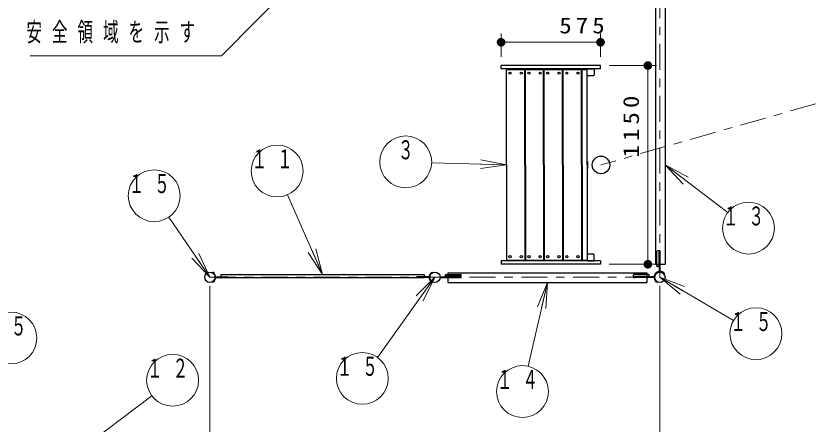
# Model space of a CAD drawing. Units: millimetres on the paper, scale 1:50. Extents: x -385 to 0, y -297 to 267.
# Drawn here: x -258 to -165.6, y 90.7 to 137.9 of the extents above; entities that cross this region are included whole.
import ezdxf
from ezdxf.enums import TextEntityAlignment as Align

# ---------------------------------------------------------------- set-up
doc = ezdxf.new("R2010")
doc.units = ezdxf.units.MM
doc.linetypes.add('USER1', pattern=[4.5, 2.5, -2])
doc.linetypes.add('USER2', pattern=[6, 3, -1, 1, -1])
doc.layers.add('1_50', color=20, linetype='Continuous', lineweight=25)
doc.styles.add('ＭＳ ゴシック', font='')
doc.styles.get('ＭＳ ゴシック').set_extended_font_data('MS Gothic')

# ---------------------------------------------------------------- blocks, each defined once
blk = doc.blocks.new('filled_dot')
at = {"color": 0, "linetype": 'Continuous', "lineweight": -2, "const_width": 1.25}
blk.add_lwpolyline([(-0.625, 0, 1), (0.625, 0, 1)], format="xyb", close=True, dxfattribs=at)

msp = doc.modelspace()

# ---------------------------------------------------------------- linework, layer by layer
at = {"layer": '1_50', "color": 131, "linetype": 'USER2', "lineweight": 13}
for p, q in [((-183.557, 107.706), (-183.557, 227.706)), ((-235.557, 107.706), (-183.557, 107.706))]:
    msp.add_line(p, q, dxfattribs=at)
at = {"layer": '1_50', "color": 7}
for p, q in [((-184.057, 146.203), (-184.057, 109.208)), ((-182.957, 146.203), (-182.957, 109.208)), ((-184.057, 109.208), (-182.957, 109.208)), ((-208.055, 108.206), (-208.055, 107.106)), ((-208.055, 108.206), (-185.059, 108.206)), ((-185.059, 108.206), (-185.059, 107.106)), ((-208.055, 107.106), (-185.059, 107.106))]:
    msp.add_line(p, q, dxfattribs=at)
at = {"layer": '1_50', "color": 7, "linetype": 'USER2', "lineweight": 13}
msp.add_line((-130.958, 137.643), (-190.357, 120.706), dxfattribs=at)
at = {"layer": '1_50', "color": 7, "lineweight": 13}
for p, q in [((-201.907, 133.206), (-201.907, 135.9)), ((-190.407, 133.206), (-190.407, 135.9)), ((-201.907, 134.9), (-190.407, 134.9)), ((-189.407, 132.206), (-183.939, 132.206)), ((-184.939, 132.206), (-184.939, 109.206)), ((-204.251, 121.295), (-201.267, 120.706)), ((-201.267, 120.706), (-209.927, 120.965)), ((-201.267, 120.706), (-204.281, 120.296)), ((-201.267, 120.706), (-204.266, 120.795)), ((-180.868, 118.495), (-182.957, 120.706)), ((-182.957, 120.706), (-180.264, 119.292)), ((-182.957, 120.706), (-180.566, 118.893)), ((-182.957, 120.706), (-175.702, 115.206)), ((-222.557, 108.038), (-226.587, 117.252)), ((-235.557, 107.706), (-240.306, 114.663)), ((-223.301, 110.987), (-222.557, 108.038)), ((-235.557, 107.706), (-237.248, 110.183)), ((-236.836, 110.465), (-235.557, 107.706)), ((-222.557, 108.038), (-224.217, 110.586)), ((-222.557, 108.038), (-223.759, 110.786)), ((-235.557, 107.706), (-237.661, 109.901)), ((-189.407, 109.206), (-183.939, 109.206)), ((-235.557, 106.706), (-235.557, 70.782)), ((-196.557, 107.106), (-198.769, 97.401)), ((-197.711, 104.292), (-196.557, 107.106)), ((-196.557, 107.106), (-197.224, 104.181)), ((-196.557, 107.106), (-196.736, 104.07)), ((-183.557, 106.706), (-183.557, 70.782)), ((-250.557, 87.754), (-242.272, 93.982))]:
    msp.add_line(p, q, dxfattribs=at)
at = {"layer": '1_50', "color": 1}
for p, q in [((-190.407, 132.206), (-201.907, 132.206)), ((-201.907, 131.826), (-201.907, 132.206)), ((-190.407, 131.826), (-190.407, 132.206)), ((-190.407, 131.826), (-201.907, 131.826)), ((-183.889, 109), (-183.889, 110.7)), ((-183.549, 110.76), (-183.829, 110.76)), ((-183.549, 110.64), (-183.669, 110.64)), ((-183.669, 110.64), (-183.669, 109.05)), ((-183.509, 110.68), (-183.509, 110.72)), ((-201.907, 109.586), (-201.907, 109.206)), ((-190.407, 109.586), (-201.907, 109.586)), ((-190.407, 109.206), (-201.907, 109.206)), ((-190.407, 109.586), (-190.407, 109.206)), ((-183.669, 109.05), (-183.589, 109.05)), ((-183.629, 108.94), (-183.829, 108.94)), ((-208.323, 107.778), (-208.323, 107.978)), ((-208.263, 108.038), (-206.563, 108.038)), ((-206.623, 107.818), (-208.213, 107.818)), ((-208.213, 107.818), (-208.213, 107.738)), ((-206.623, 107.698), (-206.623, 107.818)), ((-206.583, 107.658), (-206.543, 107.658)), ((-206.503, 107.698), (-206.503, 107.978)), ((-186.611, 107.698), (-186.611, 107.978)), ((-186.531, 107.658), (-186.571, 107.658)), ((-184.851, 108.038), (-186.551, 108.038)), ((-186.491, 107.698), (-186.491, 107.818)), ((-186.491, 107.818), (-184.901, 107.818)), ((-184.901, 107.818), (-184.901, 107.738)), ((-184.791, 107.778), (-184.791, 107.978))]:
    msp.add_line(p, q, dxfattribs=at)
at = {"layer": '1_50'}
for p, q in [((-201.267, 120.706), (-201.267, 131.686)), ((-201.207, 131.746), (-199.227, 131.746)), ((-199.167, 120.706), (-199.167, 131.686)), ((-199.087, 120.706), (-199.087, 131.686)), ((-199.027, 131.746), (-197.047, 131.746)), ((-196.987, 120.706), (-196.987, 131.686)), ((-196.907, 120.706), (-196.907, 131.686)), ((-196.847, 131.746), (-194.867, 131.746)), ((-194.807, 120.706), (-194.807, 131.686)), ((-194.727, 120.706), (-194.727, 131.686)), ((-194.667, 131.746), (-192.687, 131.746)), ((-192.627, 120.706), (-192.627, 131.686)), ((-201.267, 120.706), (-201.267, 109.726)), ((-199.167, 120.706), (-199.167, 109.726)), ((-199.087, 120.706), (-199.087, 109.726)), ((-196.987, 120.706), (-196.987, 109.726)), ((-196.907, 120.706), (-196.907, 109.726)), ((-194.807, 120.706), (-194.807, 109.726)), ((-194.727, 120.706), (-194.727, 109.726)), ((-192.627, 120.706), (-192.627, 109.726)), ((-201.207, 109.666), (-199.227, 109.666)), ((-199.027, 109.666), (-197.047, 109.666)), ((-196.847, 109.666), (-194.867, 109.666)), ((-194.667, 109.666), (-192.687, 109.666))]:
    msp.add_line(p, q, dxfattribs=at)
at = {"layer": '1_50', "color": 40}
for p, q in [((-192.547, 120.706), (-192.547, 131.686)), ((-192.487, 131.746), (-192.007, 131.746)), ((-191.947, 120.706), (-191.947, 131.686)), ((-191.901, 121.106), (-191.901, 120.306)), ((-192.547, 120.706), (-192.547, 109.726)), ((-191.947, 120.706), (-191.947, 109.726)), ((-192.487, 109.666), (-192.007, 109.666))]:
    msp.add_line(p, q, dxfattribs=at)
at = {"layer": '1_50', "color": 70}
for p, q in [((-191.947, 131.118), (-191.947, 131.734)), ((-191.855, 131.826), (-191.239, 131.826)), ((-191.147, 131.734), (-191.147, 131.118)), ((-191.239, 131.026), (-191.855, 131.026)), ((-191.947, 110.294), (-191.947, 109.678)), ((-191.239, 110.386), (-191.855, 110.386)), ((-191.147, 109.678), (-191.147, 110.294)), ((-191.855, 109.586), (-191.239, 109.586))]:
    msp.add_line(p, q, dxfattribs=at)
at = {"layer": '1_50', "color": 2}
for p, q in [((-191.947, 121.106), (-191.901, 121.106)), ((-191.947, 120.306), (-191.901, 120.306)), ((-183.525, 110.63), (-183.589, 110.63)), ((-183.589, 108.375), (-183.589, 110.63)), ((-183.525, 108.375), (-183.525, 110.63)), ((-208.888, 107.738), (-206.633, 107.738)), ((-208.888, 107.674), (-206.633, 107.674)), ((-206.633, 107.674), (-206.633, 107.738)), ((-186.481, 107.674), (-186.481, 107.738)), ((-184.226, 107.738), (-186.481, 107.738)), ((-184.226, 107.674), (-186.481, 107.674)), ((-183.868, 107.187), (-183.9, 107.131)), ((-183.038, 108.017), (-182.983, 108.049)), ((-183.038, 108.017), (-182.983, 108.049))]:
    msp.add_line(p, q, dxfattribs=at)
at = {"layer": '1_50', "color": 253}
for p, q in [((-235.246, 108.224), (-235.214, 108.28)), ((-209.868, 108.224), (-209.9, 108.28)), ((-235.246, 107.187), (-235.214, 107.131)), ((-234.891, 107.738), (-233.457, 107.738)), ((-234.888, 107.674), (-233.457, 107.674)), ((-233.457, 107.674), (-233.457, 107.738)), ((-210.223, 107.738), (-211.657, 107.738)), ((-211.657, 107.674), (-211.657, 107.738)), ((-210.226, 107.674), (-211.657, 107.674)), ((-209.868, 107.187), (-209.9, 107.131))]:
    msp.add_line(p, q, dxfattribs=at)
at = {"layer": '1_50', "color": 4}
for p, q in [((-234.307, 108.038), (-234.307, 107.658)), ((-234.307, 108.038), (-210.807, 108.038)), ((-234.307, 107.658), (-210.807, 107.658)), ((-210.807, 108.038), (-210.807, 107.658))]:
    msp.add_line(p, q, dxfattribs=at)
at = {"layer": '1_50', "color": 40, "lineweight": 13}
for p, q in [((-209.557, 107.706), (-216.198, 98.435)), ((-211.711, 105.558), (-209.557, 107.706)), ((-209.557, 107.706), (-211.304, 105.267)), ((-209.557, 107.706), (-210.898, 104.976)), ((-183.557, 107.706), (-180.97, 106.186)), ((-183.557, 107.706), (-180.717, 106.617)), ((-181.224, 105.755), (-183.557, 107.706)), ((-183.557, 107.706), (-175.037, 102.701))]:
    msp.add_line(p, q, dxfattribs=at)
at = {"layer": '1_50', "color": 7, "lineweight": 13}
msp.add_lwpolyline([(-225.957, 141.706), (-234.233, 133.328), (-256.352, 133.328)], dxfattribs=at)
at = {"layer": '1_50', "color": 7}
for centre, radius in [((-200.867, 131.326), 0.13), ((-199.567, 131.326), 0.13), ((-198.687, 131.326), 0.13), ((-197.387, 131.326), 0.13), ((-196.507, 131.326), 0.13), ((-195.207, 131.326), 0.13), ((-194.307, 131.326), 0.13), ((-193.027, 131.326), 0.13), ((-190.357, 120.706), 1.016), ((-200.867, 110.086), 0.13), ((-199.567, 110.086), 0.13), ((-198.687, 110.086), 0.13), ((-197.387, 110.086), 0.13), ((-196.507, 110.086), 0.13), ((-195.207, 110.086), 0.13), ((-194.307, 110.086), 0.13), ((-193.027, 110.086), 0.13), ((-235.557, 107.706), 0.605), ((-209.557, 107.706), 0.605), ((-209.557, 107.706), 0.605), ((-183.557, 107.706), 0.605)]:
    msp.add_circle(centre, radius, dxfattribs=at)
at = {"layer": '1_50', "color": 7, "lineweight": 13}
for centre in [(-212.926, 121.055), (-227.789, 120.001), (-241.998, 117.14), (-173.311, 113.394), (-258.565, 100.669), (-239.874, 95.784), (-199.435, 94.476)]:
    msp.add_circle(centre, 3, dxfattribs=at)
at = {"layer": '1_50', "color": 40, "lineweight": 13}
for centre in [(-172.451, 101.182), (-217.946, 95.997)]:
    msp.add_circle(centre, 3, dxfattribs=at)
at = {"layer": '1_50'}
for centre, start, end in [((-201.207, 131.686), 90, 180), ((-199.227, 131.686), 0, 90), ((-199.027, 131.686), 90, 180), ((-197.047, 131.686), 0, 90), ((-196.847, 131.686), 90, 180), ((-194.867, 131.686), 0, 90), ((-194.667, 131.686), 90, 180), ((-192.687, 131.686), 0, 90), ((-201.207, 109.726), 180, 270), ((-199.227, 109.726), 270, 0), ((-199.027, 109.726), 180, 270), ((-197.047, 109.726), 270, 0), ((-196.847, 109.726), 180, 270), ((-194.867, 109.726), 270, 0), ((-194.667, 109.726), 180, 270), ((-192.687, 109.726), 270, 0)]:
    msp.add_arc(centre, 0.06, start, end, dxfattribs=at)
at = {"layer": '1_50', "color": 2, "linetype": 'USER1', "lineweight": 13}
for centre, start, end in [((-201.075, 131.734), 172.50528, 180), ((-201.075, 109.678), 180, 187.49472)]:
    msp.add_arc(centre, 0.092, start, end, dxfattribs=at)
at = {"layer": '1_50', "color": 2}
for centre, radius, start, end in [((-201.075, 131.734), 0.092, 90, 172.50528), ((-201.075, 109.678), 0.092, 187.49472, 270), ((-183.557, 107.706), 0.669, 30.85647, 239.14353), ((-183.557, 107.706), 0.605, 30.85647, 239.14353), ((-183.557, 107.706), 0.669, 30.85647, 149.14353)]:
    msp.add_arc(centre, radius, start, end, dxfattribs=at)
at = {"layer": '1_50', "color": 40}
for centre, start, end in [((-192.487, 131.686), 90, 180), ((-192.007, 131.686), 0, 90), ((-192.487, 109.726), 180, 270), ((-192.007, 109.726), 270, 0)]:
    msp.add_arc(centre, 0.06, start, end, dxfattribs=at)
at = {"layer": '1_50', "color": 70}
for centre, start, end in [((-191.855, 131.734), 90, 180), ((-191.239, 131.734), 0, 90), ((-191.855, 131.118), 180, 270), ((-191.239, 131.118), 270, 0), ((-191.855, 110.294), 90, 180), ((-191.239, 110.294), 0, 90), ((-191.855, 109.678), 180, 270), ((-191.239, 109.678), 270, 0)]:
    msp.add_arc(centre, 0.092, start, end, dxfattribs=at)
at = {"layer": '1_50', "color": 1}
for centre, radius, start, end in [((-183.829, 110.7), 0.06, 90, 180), ((-183.549, 110.72), 0.04, 0, 90), ((-183.549, 110.68), 0.04, 270, 0), ((-183.829, 109), 0.06, 180, 270), ((-183.629, 108.98), 0.04, 270, 0), ((-208.263, 107.978), 0.06, 90, 180), ((-208.283, 107.778), 0.04, 180, 270), ((-206.583, 107.698), 0.04, 180, 270), ((-206.563, 107.978), 0.06, 0, 90), ((-206.543, 107.698), 0.04, 270, 0), ((-186.551, 107.978), 0.06, 90, 180), ((-186.571, 107.698), 0.04, 180, 270), ((-186.531, 107.698), 0.04, 270, 0), ((-184.851, 107.978), 0.06, 0, 90), ((-184.831, 107.778), 0.04, 270, 0)]:
    msp.add_arc(centre, radius, start, end, dxfattribs=at)
at = {"layer": '1_50', "color": 253}
for centre, radius, start, end in [((-235.557, 107.706), 0.605, 300.85647, 59.14353), ((-235.557, 107.706), 0.669, 300.85647, 59.14353), ((-209.557, 107.706), 0.669, 120.85647, 239.14353), ((-209.557, 107.706), 0.605, 120.85647, 239.14353)]:
    msp.add_arc(centre, radius, start, end, dxfattribs=at)

# ---------------------------------------------------------------- block references
at = {"layer": '1_50', "color": 7, "lineweight": 13, "xscale": 0.4, "yscale": 0.4}
msp.add_blockref('filled_dot', (-201.907, 134.9), dxfattribs=at)
for p, rotation in [((-190.407, 134.9), 180), ((-184.939, 132.206), 270), ((-184.939, 109.206), 90)]:
    msp.add_blockref('filled_dot', p, dxfattribs=dict(at, rotation=rotation))

# ---------------------------------------------------------------- texts
at = {"layer": '1_50', "color": 7, "style": 'ＭＳ ゴシック', "width": 0.6}
msp.add_text('３', height=2.199, dxfattribs=at).set_placement((-212.926, 123.555), align=Align.TOP_CENTER)
at = {"layer": '1_50', "color": 7, "style": 'ＭＳ ゴシック'}
for s, insert, char_height, attachment_point in [('\\T1.33;\\W1.15;575', (-192.318, 135.9), 1.833, 8), ('\\T1.64;\\W0.6;安全領域を示す', (-256.768, 135.978), 2.199, 4), ('\\T1.64;\\W0.6;１１', (-227.789, 122.501), 2.199, 2), ('\\T1.64;\\W0.6;１５', (-241.998, 119.64), 2.199, 2), ('\\T1.64;\\W0.6;１３', (-173.311, 115.894), 2.199, 2), ('\\T1.64;\\W0.6;１５', (-258.565, 103.169), 2.199, 2), ('\\T1.64;\\W0.6;１２', (-239.874, 98.284), 2.199, 2), ('\\T1.64;\\W0.6;１４', (-199.435, 96.976), 2.199, 2)]:
    msp.add_mtext(s, dxfattribs=dict(at, insert=insert, char_height=char_height, attachment_point=attachment_point))
at = {"layer": '1_50', "color": 7, "insert": (-185.939, 125.383), "char_height": 1.833, "attachment_point": 8, "rotation": 90, "style": 'ＭＳ ゴシック'}
msp.add_mtext('\\T1.33;\\W1.15;1150', dxfattribs=at)
at = {"layer": '1_50', "color": 40, "char_height": 2.199, "attachment_point": 2, "style": 'ＭＳ ゴシック'}
for insert in [(-172.451, 103.682), (-217.946, 98.497)]:
    msp.add_mtext('\\T1.64;\\W0.6;１５', dxfattribs=dict(at, insert=insert))

doc.saveas('drawing.dxf')
